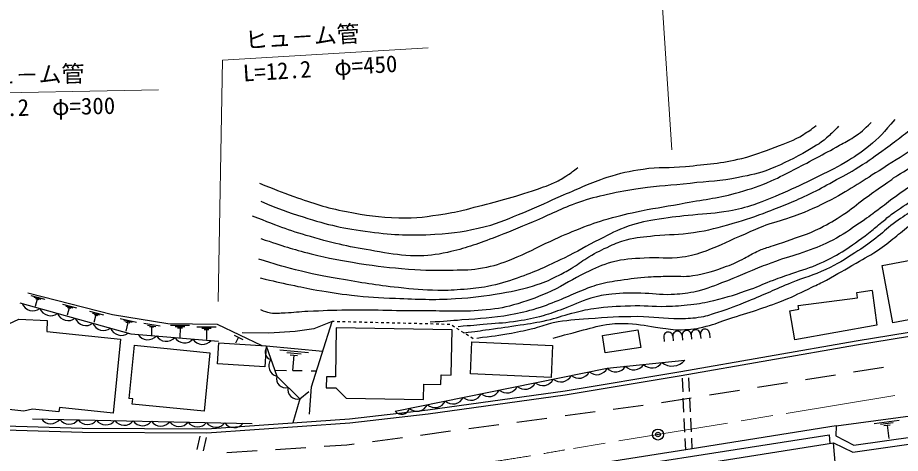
# Model space of a CAD drawing. Units: millimetres, scale not verified. Extents: x 40000 to 680000, y 20000 to 380000.
# Drawn here: x 299123 to 395350, y 266098 to 313625 of the extents above; entities that cross this region are included whole.
import ezdxf
from ezdxf.enums import TextEntityAlignment as Align

# ---------------------------------------------------------------- set-up
doc = ezdxf.new("R2010")
doc.units = ezdxf.units.MM
doc.header["$LTSCALE"] = 1000
doc.header["$PDMODE"] = 32
doc.header["$PDSIZE"] = 500
doc.linetypes.add('CHAIN', pattern=[18.5, 12, -1.5, 3.5, -1.5])
for name, color, linetype, lineweight in [('M-BGD', 7, 'Continuous', 25), ('M-BMK', 2, 'CHAIN', 13), ('M-BMK-SRVR', 3, 'Continuous', 25), ('M-STR-HTXT', 7, 'Continuous', 13)]:
    doc.layers.add(name, color=color, linetype=linetype, lineweight=lineweight)
doc.styles.add('ＭＳ ゴシック', font='')
doc.styles.get('ＭＳ ゴシック').set_extended_font_data('MS Gothic')

msp = doc.modelspace()

# ---------------------------------------------------------------- linework, layer by layer
at = {"layer": 'M-BGD'}
for p, q in [((300546, 283323), (302070, 282933)), ((300901, 283124), (301663, 282929)), ((301256, 282925), (301048, 282112)), ((301065, 282973), (301446, 282876)), ((392287, 283864), (392775, 280090)), ((299345, 282518), (311454, 279148)), ((304023, 282366), (305546, 281976)), ((304378, 282167), (305139, 281972)), ((304732, 281968), (304524, 281155)), ((304542, 282017), (304923, 281919)), ((306942, 281596), (308465, 281205)), ((307297, 281397), (308058, 281201)), ((307651, 281197), (307443, 280385)), ((307461, 281246), (307842, 281149)), ((298152, 280221), (299250, 280728)), ((310291, 280801), (312079, 280416)), ((310712, 280586), (311606, 280393)), ((310910, 280419), (311357, 280322)), ((311134, 280370), (310928, 279417)), ((312869, 280289), (314649, 279999)), ((313295, 280098), (314184, 279953)), ((315786, 280094), (317871, 280072)), ((333641, 280470), (333411, 280475)), ((334241, 280455), (333941, 280462)), ((334840, 280440), (334541, 280447)), ((335440, 280425), (335140, 280432)), ((336040, 280410), (335740, 280418)), ((336640, 280395), (336340, 280403)), ((337240, 280380), (336940, 280388)), ((337840, 280365), (337540, 280373)), ((338439, 280350), (338139, 280358)), ((339039, 280335), (338739, 280343)), ((339639, 280320), (339339, 280328)), ((340239, 280306), (339939, 280313)), ((340839, 280291), (340539, 280298)), ((341438, 280276), (341139, 280283)), ((342038, 280261), (341738, 280268)), ((342638, 280246), (342338, 280253)), ((343238, 280231), (342938, 280238)), ((343838, 280216), (343538, 280223)), ((344438, 280201), (344138, 280209)), ((345037, 280186), (344737, 280194)), ((345637, 280171), (345337, 280179)), ((346237, 280156), (345937, 280164)), ((346758, 279878), (346503, 280037)), ((311454, 279148), (321035, 278335)), ((313498, 279943), (313943, 279870)), ((313720, 279907), (313698, 278945)), ((316306, 279949), (317348, 279938)), ((316565, 279808), (317086, 279802)), ((316825, 279805), (316814, 278693)), ((318669, 279908), (320754, 279886)), ((319189, 279764), (320231, 279753)), ((319448, 279622), (319969, 279617)), ((319709, 279619), (319697, 278508)), ((347266, 279560), (347012, 279719)), ((347775, 279242), (347521, 279401)), ((348284, 278924), (348030, 279083)), ((373545, 279117), (373585, 278619)), ((374542, 279197), (374582, 278699)), ((321068, 278145), (326200, 277828)), ((322710, 278991), (323674, 278525)), ((323192, 278758), (322882, 278115)), ((348793, 278606), (348538, 278765)), ((369558, 278797), (369598, 278298)), ((370555, 278877), (370595, 278378)), ((371552, 278957), (371592, 278459)), ((372548, 279037), (372589, 278539)), ((311810, 277884), (311237, 272076)), ((326200, 277828), (327365, 274508)), ((326200, 277828), (332392, 277251)), ((327695, 277387), (330841, 277094)), ((328462, 277104), (330035, 276958)), ((328836, 276858), (329622, 276785)), ((329229, 276821), (329073, 275143)), ((363386, 275396), (371847, 276273)), ((340273, 270690), (363386, 275396)), ((393502, 275458), (390242, 274941)), ((327133, 275167), (328442, 275151)), ((327365, 274508), (329974, 271955)), ((329118, 275142), (329231, 275141)), ((329231, 275141), (330133, 275130)), ((331133, 275117), (331715, 275110)), ((371658, 272803), (371586, 274301)), ((372357, 272837), (372285, 274335)), ((388267, 274627), (385008, 274110)), ((383033, 273797), (379773, 273280)), ((329898, 272044), (330877, 272844)), ((333804, 273235), (334929, 272125)), ((377798, 272966), (374539, 272449)), ((329898, 272044), (329131, 269438)), ((372563, 272136), (369304, 271619)), ((371764, 270606), (371692, 272104)), ((372464, 270640), (372391, 272138)), ((300757, 270934), (299814, 270703)), ((362074, 270612), (358804, 270174)), ((367327, 271316), (364057, 270878)), ((300744, 269871), (324682, 269359)), ((356821, 269909), (353550, 269470)), ((371871, 268408), (371798, 269907)), ((372570, 268442), (372497, 269940)), ((392486, 269356), (395223, 269725)), ((393195, 269265), (394563, 269450)), ((346315, 268501), (343044, 268063)), ((351568, 269205), (348297, 268767)), ((388368, 269084), (372659, 266599)), ((393562, 269129), (394246, 269222)), ((393904, 269175), (394101, 267716)), ((318688, 266526), (319035, 267985)), ((319369, 266364), (319716, 267824)), ((341062, 267798), (337791, 267359)), ((371964, 266489), (371905, 267709)), ((372659, 266599), (372604, 267743)), ((330525, 266704), (327232, 266496)), ((335020, 266988), (332521, 266830)), ((335809, 267094), (335020, 266988)), ((372659, 266599), (371964, 266489)), ((372745, 264823), (388076, 267250)), ((389470, 249340), (388076, 267250)), ((325235, 266370), (321942, 266162))]:
    msp.add_line(p, q, dxfattribs=at)
for points in [[(393357, 286577), (398975, 287633), (400148, 281393), (394530, 280337)], [(362864, 278967), (366750, 279559), (367042, 277644), (363155, 277052)], [(348643, 278263), (357429, 277869), (357272, 274381), (348487, 274775)]]:
    msp.add_lwpolyline(points, close=True, dxfattribs=at)
for points in [[(255106, 273285), (288134, 269578), (292875, 269255), (306171, 268860), (319730, 268776), (335317, 269874), (343849, 270846), (358802, 272915), (371432, 275027), (390546, 278364), (428976, 284675)], [(255129, 272838), (288158, 269132), (292898, 268808), (306194, 268413), (319753, 268329), (335340, 269427), (343873, 270399), (358826, 272469), (371456, 274581), (390569, 277918), (428999, 284228)], [(384200, 282223), (390673, 283075), (390596, 283658), (392284, 283881)], [(300222, 283609), (309458, 281243), (315513, 280258), (320891, 280201), (325754, 277855)], [(392775, 280090), (383858, 278494), (383291, 281660), (384269, 281835), (384200, 282223)], [(388368, 269084), (408632, 271837), (432854, 275305), (475679, 282263)], [(299250, 280728), (302348, 280588), (302293, 279377)], [(333411, 280475), (331412, 279687), (329384, 279377), (326512, 279208), (323612, 279236)], [(330933, 270366), (331159, 273351), (333411, 280475)], [(302293, 279377), (310346, 278560), (309528, 270500), (303674, 271094), (303628, 270643), (300757, 270934)], [(346391, 274660), (346475, 279560), (333862, 279777), (333769, 274429), (332792, 274446), (332772, 273253), (333804, 273235)], [(326200, 277828), (326059, 275547), (320927, 275864), (321068, 278145)], [(311810, 277884), (320089, 277068), (319460, 270687), (311611, 271461), (311667, 272033), (311237, 272076)], [(334929, 272125), (343377, 271985), (343405, 273649), (345263, 273618), (345280, 274660), (346390, 274641)], [(299814, 270703), (293506, 271407), (293406, 270514), (289880, 270908)], [(388076, 267250), (390174, 266224), (406755, 268574)], [(388368, 269084), (388319, 268004), (390297, 266986), (406755, 269323)], [(355166, 262039), (355006, 263029), (387601, 268131), (387659, 267184)], [(371964, 266489), (354196, 263678), (354238, 262368), (351704, 258693), (334977, 253202), (322431, 252357), (316940, 253033), (316898, 256412)]]:
    msp.add_lwpolyline(points, dxfattribs=at)
for centre, radius, start, end in [((300784, 282896), 1250, 201.3183, 307.57851), ((302710, 282360), 1250, 201.3183, 307.57851), ((304637, 281824), 1250, 201.3183, 307.57851), ((306564, 281288), 1250, 201.3183, 307.57851), ((308491, 280751), 1250, 201.3183, 307.57851), ((310417, 280215), 1250, 201.3183, 307.57851), ((313318, 279743), 1250, 212.01645, 318.27666), ((370057, 278837), 500, 4.59718, 184.59718), ((371053, 278917), 500, 4.59718, 184.59718), ((372050, 278997), 500, 4.59718, 184.59718), ((373047, 279077), 500, 4.59718, 184.59718), ((374044, 279157), 500, 4.59718, 184.59718), ((315311, 279573), 1250, 212.01645, 318.27666), ((317304, 279404), 1250, 212.01645, 318.27666), ((319297, 279235), 1250, 212.01645, 318.27666), ((326954, 277139), 850, 144.05287, 254.61461), ((327680, 275636), 1171, 144.26465, 254.40283), ((370471, 277393), 1774, 230.98876, 320.84469), ((362256, 275931), 1250, 228.37923, 334.63944), ((364303, 276245), 1250, 222.78662, 329.04682), ((366293, 276451), 1250, 222.78662, 329.04682), ((368282, 276657), 1250, 222.78662, 329.04682), ((328321, 274247), 992, 164.75103, 286.49901), ((358337, 275133), 1250, 228.37923, 334.63944), ((360296, 275532), 1250, 228.37923, 334.63944), ((329642, 273075), 1062, 167.95848, 283.95394), ((352457, 273936), 1250, 228.37923, 334.63944), ((354417, 274335), 1250, 228.37923, 334.63944), ((356377, 274734), 1250, 228.37923, 334.63944), ((348538, 273138), 1250, 228.37923, 334.63944), ((350498, 273537), 1250, 228.37923, 334.63944), ((342658, 271941), 1250, 228.37923, 334.63944), ((344618, 272340), 1250, 228.37923, 334.63944), ((346578, 272739), 1250, 228.37923, 334.63944), ((340969, 271250), 893, 218.8508, 344.16787), ((302731, 270578), 1250, 215.64529, 321.9055), ((304731, 270536), 1250, 215.64529, 321.9055), ((306730, 270493), 1250, 215.64529, 321.9055), ((308730, 270450), 1250, 215.64529, 321.9055), ((310729, 270408), 1250, 215.64529, 321.9055), ((312729, 270365), 1250, 215.64529, 321.9055), ((314728, 270322), 1250, 215.64529, 321.9055), ((316728, 270279), 1250, 215.64529, 321.9055), ((318727, 270237), 1250, 215.64529, 321.9055), ((320727, 270194), 1250, 215.64529, 321.9055), ((322726, 270151), 1250, 215.64529, 321.9055)]:
    msp.add_arc(centre, radius, start, end, dxfattribs=at)
for points, knots in [([(394745, 302520), (393516, 301085), (393128, 300578), (391878, 299568), (390942, 298813), (390372, 298444), (389343, 297822), (388122, 297085), (387375, 296782), (386095, 296151), (384721, 295475), (383953, 295090), (382547, 294481), (381330, 293954), (380653, 293637), (379393, 293223), (378344, 292878), (377738, 292731), (376652, 292528), (375137, 292245), (374260, 292275), (372729, 292096), (371291, 291929), (370476, 291894), (369049, 291646), (367723, 291415), (366965, 291304), (365689, 290876), (364410, 290447), (363765, 290024), (362554, 289431), (361022, 288680), (360224, 288140), (358686, 287403), (356728, 286464), (355628, 285928), (353580, 285207), (352345, 284772), (351636, 284555), (350351, 284305), (349371, 284116), (348811, 284067), (347816, 283986), (346697, 283896), (346067, 283847), (344944, 283874), (343254, 283914), (342307, 283989), (340626, 284174), (338099, 284452), (336691, 284690), (334187, 285131), (332306, 285463), (331250, 285655), (329400, 286126), (327823, 286528), (327289, 286689), (325401, 287290)], [0, 0, 0, 0, 1, 1, 1, 2, 2, 2, 3, 3, 3, 4, 4, 4, 5, 5, 5, 6, 6, 6, 7, 7, 7, 8, 8, 8, 9, 9, 9, 10, 10, 10, 11, 11, 11, 12, 12, 12, 13, 13, 13, 14, 14, 14, 15, 15, 15, 16, 16, 16, 17, 17, 17, 18, 18, 18, 19, 19, 19, 19]), ([(325551, 285244), (327171, 284857), (327594, 284753), (328912, 284474), (330016, 284241), (330634, 284105), (331746, 283911), (333214, 283655), (334040, 283521), (335520, 283348), (337389, 283130), (338445, 283081), (340326, 283010), (342876, 282914), (344311, 282825), (346859, 282973), (348828, 283087), (349927, 283248), (351871, 283573), (353419, 283832), (354280, 284039), (355776, 284512), (356736, 284815), (357240, 285088), (358143, 285532), (358763, 285837), (359094, 286040), (359681, 286403), (360371, 286828), (360709, 287143), (361408, 287553), (362274, 288062), (362785, 288302), (363699, 288717), (364377, 289026), (364761, 289206), (365482, 289393), (366652, 289696), (367341, 289714), (368542, 289844), (370202, 290023), (371153, 289928), (372804, 290182), (374518, 290444), (375456, 290733), (377122, 291214), (378621, 291647), (379457, 291912), (380914, 292472), (382727, 293169), (383744, 293564), (385495, 294406), (386497, 294887), (387036, 295202), (388010, 295738), (389118, 296348), (389752, 296668), (390826, 297334), (391995, 298059), (392603, 298537), (393717, 299343), (395234, 300440), (395713, 300837), (397510, 302272)], [0, 0, 0, 0, 1, 1, 1, 2, 2, 2, 3, 3, 3, 4, 4, 4, 5, 5, 5, 6, 6, 6, 7, 7, 7, 8, 8, 8, 9, 9, 9, 10, 10, 10, 11, 11, 11, 12, 12, 12, 13, 13, 13, 14, 14, 14, 15, 15, 15, 16, 16, 16, 17, 17, 17, 18, 18, 18, 19, 19, 19, 20, 20, 20, 21, 21, 21, 21]), ([(401452, 302779), (399452, 301230), (398905, 300795), (397200, 299625), (395753, 298631), (394912, 298120), (393426, 297185), (391249, 295813), (390072, 294965), (387794, 293767), (386269, 292965), (385383, 292564), (383768, 291965), (382587, 291527), (381878, 291420), (380698, 290979), (379793, 290642), (379305, 290403), (378417, 290022), (376742, 289304), (375845, 288798), (374137, 288163), (373166, 287803), (372596, 287656), (371574, 287488), (369978, 287225), (369047, 287529), (367435, 287403), (366053, 287295), (365254, 287309), (363915, 286952), (362746, 286641), (362136, 286313), (361042, 285798), (359542, 285091), (358805, 284489), (357297, 283799), (355907, 283163), (355101, 282853), (353636, 282419), (352325, 282030), (351561, 281881), (350201, 281743), (347716, 281491), (346305, 281641), (343808, 281630), (340387, 281616), (338471, 281751), (335050, 281715), (333378, 281697), (332441, 281649), (330770, 281574), (329801, 281530), (329262, 281430), (328292, 281405), (327665, 281389), (327302, 281284), (326687, 281405), (326257, 281490), (326077, 281547), (325617, 281743)], [0, 0, 0, 0, 1, 1, 1, 2, 2, 2, 3, 3, 3, 4, 4, 4, 5, 5, 5, 6, 6, 6, 7, 7, 7, 8, 8, 8, 9, 9, 9, 10, 10, 10, 11, 11, 11, 12, 12, 12, 13, 13, 13, 14, 14, 14, 15, 15, 15, 16, 16, 16, 17, 17, 17, 18, 18, 18, 19, 19, 19, 20, 20, 20, 20]), ([(325645, 289524), (328205, 288664), (328944, 288409), (331108, 287872), (333140, 287369), (334295, 287142), (336365, 286821), (338451, 286498), (339628, 286358), (341734, 286202), (343630, 286061), (344700, 286047), (346601, 286091), (347857, 286120), (348574, 286091), (349809, 286320), (351081, 286555), (351774, 286804), (352979, 287272), (354692, 287936), (355565, 288508), (357241, 289262), (358478, 289818), (359166, 290146), (360432, 290632), (361612, 291085), (362278, 291333), (363492, 291683), (364876, 292082), (365667, 292256), (367078, 292547), (368953, 292934), (370022, 293053), (371903, 293411), (374210, 293850), (375542, 293941), (377798, 294593), (379172, 294991), (379948, 295225), (381252, 295814), (383201, 296694), (384241, 297295), (386133, 298292), (387148, 298826), (387706, 299144), (388709, 299700), (389317, 300036), (389678, 300190), (390259, 300571), (391077, 301107), (391339, 301386), (392178, 302178)], [0, 0, 0, 0, 1, 1, 1, 2, 2, 2, 3, 3, 3, 4, 4, 4, 5, 5, 5, 6, 6, 6, 7, 7, 7, 8, 8, 8, 9, 9, 9, 10, 10, 10, 11, 11, 11, 12, 12, 12, 13, 13, 13, 14, 14, 14, 15, 15, 15, 16, 16, 16, 17, 17, 17, 17]), ([(344080, 280432), (345761, 280536), (346202, 280570), (347560, 280682), (349624, 280853), (350796, 280863), (352835, 281227), (353979, 281430), (354612, 281595), (355726, 281921), (356802, 282236), (357370, 282519), (358411, 282935), (359247, 283269), (359694, 283507), (360532, 283836), (361295, 284135), (361713, 284335), (362503, 284549), (363397, 284793), (363916, 284859), (364831, 285000), (366013, 285182), (366681, 285241), (367873, 285338), (368731, 285407), (369214, 285402), (370075, 285429), (371117, 285462), (371713, 285324), (372743, 285487), (374213, 285720), (375016, 285996), (376415, 286502), (377202, 286787), (377616, 287016), (378367, 287384), (378900, 287646), (379161, 287868), (379700, 288116), (380191, 288343), (380485, 288426), (380995, 288605), (381746, 288867), (382181, 288974), (382929, 289243), (384378, 289764), (385220, 289994), (386599, 290679), (387623, 291188), (388175, 291520), (389134, 292143), (390081, 292760), (390530, 293222), (391443, 293889), (392226, 294462), (392674, 294770), (393470, 295325), (394204, 295837), (394602, 296141), (395357, 296621), (396251, 297189), (396772, 297474), (397696, 297991), (398689, 298547), (399294, 298773), (400265, 299367), (401215, 299949), (401792, 300241), (402594, 301014), (403190, 301587), (403407, 301845), (403974, 302619)], [0, 0, 0, 0, 1, 1, 1, 2, 2, 2, 3, 3, 3, 4, 4, 4, 5, 5, 5, 6, 6, 6, 7, 7, 7, 8, 8, 8, 9, 9, 9, 10, 10, 10, 11, 11, 11, 12, 12, 12, 13, 13, 13, 14, 14, 14, 15, 15, 15, 16, 16, 16, 17, 17, 17, 18, 18, 18, 19, 19, 19, 20, 20, 20, 21, 21, 21, 22, 22, 22, 23, 23, 23, 24, 24, 24, 24]), ([(405945, 302450), (405131, 301504), (404847, 301219), (404072, 300504), (402863, 299390), (402018, 298967), (400667, 298030), (399351, 297118), (398571, 296671), (397244, 295776), (396283, 295128), (395744, 294765), (394805, 294087), (394040, 293534), (393641, 293186), (392881, 292626), (392118, 292064), (391693, 291745), (390908, 291214), (389785, 290455), (389172, 289997), (387979, 289356), (386916, 288784), (386262, 288577), (385135, 288145), (383969, 287697), (383272, 287572), (382094, 287159), (381430, 286927), (381058, 286797), (380404, 286539), (378623, 285838), (377664, 285349), (375870, 284681), (374700, 284245), (374050, 283957), (372829, 283695), (371887, 283494), (371341, 283455), (370379, 283414), (369085, 283358), (368361, 283549), (367065, 283559), (365829, 283569), (365130, 283614), (363902, 283470), (362989, 283363), (362471, 283290), (361593, 283019), (360375, 282644), (359747, 282278), (358552, 281837), (357723, 281531), (357262, 281343), (356411, 281105), (355339, 280805), (354724, 280682), (353624, 280513), (352334, 280315), (351600, 280294), (350301, 280175), (349074, 280063), (348682, 280033), (347158, 279917)], [0, 0, 0, 0, 1, 1, 1, 2, 2, 2, 3, 3, 3, 4, 4, 4, 5, 5, 5, 6, 6, 6, 7, 7, 7, 8, 8, 8, 9, 9, 9, 10, 10, 10, 11, 11, 11, 12, 12, 12, 13, 13, 13, 14, 14, 14, 15, 15, 15, 16, 16, 16, 17, 17, 17, 18, 18, 18, 19, 19, 19, 20, 20, 20, 21, 21, 21, 21]), ([(347775, 279242), (349107, 279421), (349444, 279467), (350512, 279616), (351843, 279802), (352590, 279891), (353917, 280104), (355054, 280287), (355697, 280364), (356820, 280618), (357892, 280859), (358459, 281122), (359524, 281390), (360461, 281626), (360989, 281757), (361945, 281897), (363485, 282122), (364361, 282158), (365916, 282207), (367435, 282255), (368286, 282103), (369805, 282141), (370858, 282168), (371451, 282198), (372496, 282329), (373487, 282454), (374043, 282537), (375012, 282780), (376603, 283178), (377484, 283454), (379029, 284006), (380012, 284357), (380531, 284637), (381507, 285007), (382286, 285303), (382732, 285441), (383516, 285721), (384726, 286152), (385445, 286294), (386614, 286828), (387571, 287266), (388110, 287521), (388998, 288086), (390165, 288830), (390791, 289291), (391889, 290133), (392393, 290519), (392653, 290765), (393147, 291165), (393621, 291549), (393877, 291777), (394367, 292141), (395363, 292881), (395957, 293246), (396995, 293925), (397808, 294456), (398289, 294713), (399117, 295220), (400262, 295922), (400947, 296249), (402045, 297022), (402963, 297668), (403469, 298050), (404298, 298806), (405000, 299446), (405343, 299859), (405950, 300589), (406493, 301241), (406668, 301481), (407265, 302317)], [0, 0, 0, 0, 1, 1, 1, 2, 2, 2, 3, 3, 3, 4, 4, 4, 5, 5, 5, 6, 6, 6, 7, 7, 7, 8, 8, 8, 9, 9, 9, 10, 10, 10, 11, 11, 11, 12, 12, 12, 13, 13, 13, 14, 14, 14, 15, 15, 15, 16, 16, 16, 17, 17, 17, 18, 18, 18, 19, 19, 19, 20, 20, 20, 21, 21, 21, 22, 22, 22, 23, 23, 23, 23]), ([(408710, 302317), (407762, 301019), (407472, 300624), (406570, 299632), (405659, 298631), (405110, 298098), (404073, 297229), (403303, 296583), (402819, 296284), (401970, 295746), (400809, 295010), (400045, 294792), (398873, 294075), (397981, 293529), (397522, 293162), (396658, 292573), (395842, 292018), (395360, 291742), (394574, 291146), (393806, 290565), (393444, 290152), (392678, 289569), (391814, 288913), (391323, 288553), (390406, 287974), (389198, 287210), (388531, 286750), (387233, 286153), (385799, 285493), (384922, 285301), (383460, 284707), (381606, 283954), (380607, 283436), (378748, 282698), (377460, 282187), (376742, 281887), (375425, 281459), (374729, 281233), (374343, 281078), (373622, 280952), (372732, 280797), (372218, 280788), (371313, 280783), (369515, 280775), (368513, 280999), (366714, 281009), (364615, 281020), (363438, 280923), (361345, 280765), (359844, 280651), (358992, 280625), (357515, 280333), (356698, 280171), (356275, 279939), (355469, 279732), (354495, 279482), (353940, 279376), (352953, 279188), (351490, 278909), (350985, 278863), (349179, 278643)], [0, 0, 0, 0, 1, 1, 1, 2, 2, 2, 3, 3, 3, 4, 4, 4, 5, 5, 5, 6, 6, 6, 7, 7, 7, 8, 8, 8, 9, 9, 9, 10, 10, 10, 11, 11, 11, 12, 12, 12, 13, 13, 13, 14, 14, 14, 15, 15, 15, 16, 16, 16, 17, 17, 17, 18, 18, 18, 19, 19, 19, 20, 20, 20, 20]), ([(388592, 301784), (388171, 301289), (388014, 301143), (387610, 300767), (386795, 300008), (386234, 299695), (385269, 299136), (383714, 298236), (382806, 297781), (381139, 297109), (379851, 296590), (379066, 296460), (377704, 296189), (375668, 295785), (374491, 295783), (372428, 295551), (370318, 295313), (369124, 295287), (367022, 294988), (365612, 294787), (364824, 294647), (363436, 294330), (362191, 294047), (361485, 293899), (360280, 293474), (358297, 292774), (357266, 292176), (355326, 291364), (353624, 290652), (352684, 290217), (350952, 289581), (349040, 288879), (347967, 288452), (345977, 288023), (344636, 287733), (343856, 287639), (342485, 287647), (340943, 287656), (340082, 287828), (338561, 288079), (335785, 288536), (334229, 288835), (331521, 289600), (328814, 290364), (327866, 290739), (324725, 291984)], [0, 0, 0, 0, 1, 1, 1, 2, 2, 2, 3, 3, 3, 4, 4, 4, 5, 5, 5, 6, 6, 6, 7, 7, 7, 8, 8, 8, 9, 9, 9, 10, 10, 10, 11, 11, 11, 12, 12, 12, 13, 13, 13, 14, 14, 14, 15, 15, 15, 15]), ([(325632, 293598), (327762, 292704), (328425, 292468), (330263, 291884), (333037, 291002), (334647, 290619), (337535, 290257), (340282, 289912), (341853, 289854), (344619, 289994), (346778, 290103), (347992, 290316), (350088, 290845), (351784, 291273), (352671, 291730), (354293, 292384), (356011, 293077), (356930, 293566), (358636, 294287), (360483, 295067), (361484, 295599), (363392, 296214), (364882, 296694), (365747, 296894), (367297, 297115), (369086, 297371), (370118, 297202), (371915, 297391), (374334, 297644), (375716, 297697), (378079, 298273), (379539, 298629), (380315, 298982), (381721, 299512), (382947, 299974), (383672, 300186), (384781, 300882), (385352, 301240), (385572, 301381), (386189, 301877)], [0, 0, 0, 0, 1, 1, 1, 2, 2, 2, 3, 3, 3, 4, 4, 4, 5, 5, 5, 6, 6, 6, 7, 7, 7, 8, 8, 8, 9, 9, 9, 10, 10, 10, 11, 11, 11, 12, 12, 12, 13, 13, 13, 13]), ([(357515, 278681), (358921, 279064), (359285, 279163), (360425, 279450), (361551, 279734), (362168, 279969), (363316, 280145), (364223, 280284), (364745, 280281), (365663, 280258), (367038, 280223), (367786, 279936), (369154, 279788), (370055, 279691), (370559, 279546), (371464, 279582), (372536, 279624), (373145, 279693), (374186, 279957), (375174, 280208), (375701, 280441), (376668, 280765), (379005, 281548), (380352, 281886), (382639, 282805), (383865, 283298), (384521, 283647), (385713, 284219), (386333, 284517), (386684, 284679), (387290, 285007), (388565, 285700), (389269, 286109), (390519, 286847), (391535, 287448), (392150, 287716), (393109, 288405), (394584, 289465), (395336, 290159), (396751, 291296), (397369, 291793), (397667, 292136), (398326, 292575), (398947, 292989), (399320, 293183), (399980, 293531), (400651, 293884), (401053, 294030), (401734, 294366), (402415, 294702), (402811, 294865), (403461, 295258), (404496, 295885), (405091, 296232), (406007, 297022), (406817, 297722), (407236, 298158), (407957, 298950), (408941, 300030), (409231, 300488), (410231, 301922)], [0, 0, 0, 0, 1, 1, 1, 2, 2, 2, 3, 3, 3, 4, 4, 4, 5, 5, 5, 6, 6, 6, 7, 7, 7, 8, 8, 8, 9, 9, 9, 10, 10, 10, 11, 11, 11, 12, 12, 12, 13, 13, 13, 14, 14, 14, 15, 15, 15, 16, 16, 16, 17, 17, 17, 18, 18, 18, 19, 19, 19, 20, 20, 20, 20]), ([(325480, 295588), (327229, 294842), (327741, 294648), (329219, 294124), (331420, 293344), (332672, 292918), (334964, 292472), (337169, 292042), (338432, 291876), (340677, 291802), (342650, 291737), (343763, 291923), (345713, 292234), (346779, 292404), (347371, 292538), (348416, 292810), (351098, 293508), (352616, 293858), (355245, 294735), (356191, 295050), (356720, 295234), (357632, 295636), (358231, 295901), (358547, 296098), (359092, 296462), (359532, 296756), (359684, 296872), (360177, 297272)], [0, 0, 0, 0, 1, 1, 1, 2, 2, 2, 3, 3, 3, 4, 4, 4, 5, 5, 5, 6, 6, 6, 7, 7, 7, 8, 8, 8, 9, 9, 9, 9])]:
    msp.add_open_spline(points, degree=3, knots=knots, dxfattribs=at)
at = {"layer": 'M-BMK'}
msp.add_line((467773, 284421), (358789, 266487), dxfattribs=at)
msp.add_arc((314258, 511356), 248886, 263.88801, 280.30692, dxfattribs=at)
at = {"layer": 'M-BMK-SRVR'}
msp.add_circle((368927, 268155), 600, dxfattribs=at)
msp.add_point((368927, 268155), dxfattribs=at)
at = {"layer": 'M-STR-HTXT'}
for points in [[(370448, 299212), (369298, 316411), (391704, 317938)], [(320964, 282668), (321455, 308974), (343871, 310343)], [(291055, 293220), (292017, 305306), (314471, 305758)]]:
    msp.add_lwpolyline(points, dxfattribs=at)

# ---------------------------------------------------------------- texts
at = {"layer": 'M-STR-HTXT', "style": 'ＭＳ ゴシック'}
for s, rotation, p in [('ヒュ－ム管', 3.594, (330240, 310080)), ('L=12.2\u3000φ=450', 3.594, (332186, 306638)), ('ヒュ－ム管', 1.253, (300177, 305929)), ('L=9.2\u3000φ=300', 1.253, (301980, 302410))]:
    msp.add_text(s, height=1833, rotation=rotation, dxfattribs=at).set_placement(p, align=Align.BOTTOM_CENTER)

doc.saveas('drawing.dxf')
